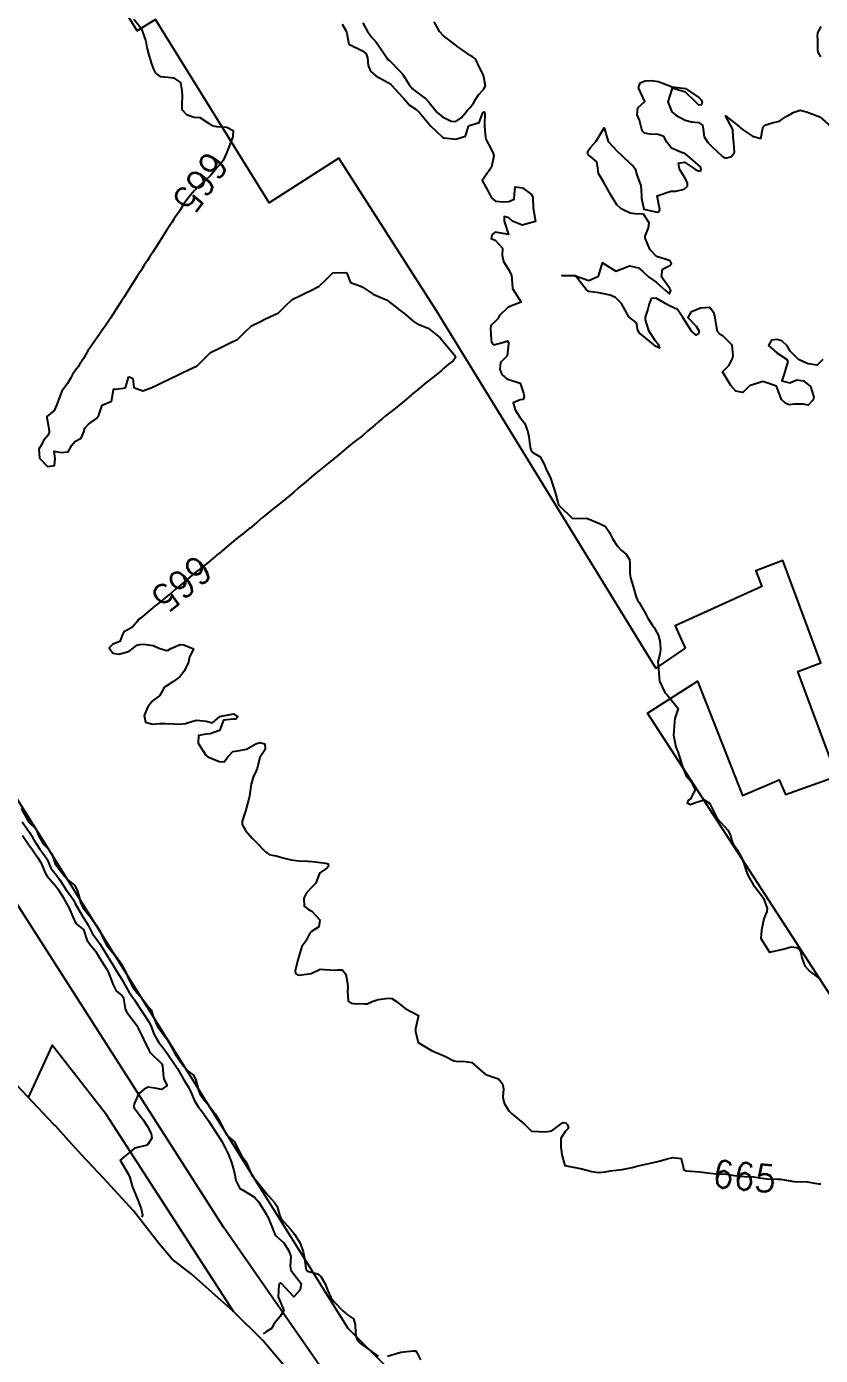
# Model space of a CAD drawing. Header units: metres. Extents: x 292545 to 299085, y 7450245 to 7463078.
# Drawn here: x 295879 to 295996.8, y 7458060 to 7458257.2 of the extents above; entities that cross this region are included whole.
import ezdxf
from ezdxf.enums import TextEntityAlignment as Align

# ---------------------------------------------------------------- set-up
doc = ezdxf.new("R2010")
doc.units = ezdxf.units.M
for name, color, linetype in [('Area', 45, 'Continuous'), ('Cotas', 45, 'Continuous'), ('Curvas de Nivel 1m', 11, 'Continuous'), ('Curvas de Nivel 5m', 15, 'Continuous'), ('Edificações', 30, 'Continuous'), ('Vias Primárias', 230, 'Continuous')]:
    doc.layers.add(name, color=color, linetype=linetype)
doc.styles.add('Style-STANDARD', font='STANDARD.shx')

msp = doc.modelspace()

# ---------------------------------------------------------------- linework, layer by layer
at = {"layer": 'Area'}
msp.add_polyline3d([(295918.41, 7458057.08, 666.75), (295914.04, 7458062.2, 667), (295909.66, 7458066.52, 667.37), (295904.25, 7458071.35, 667.52), (295903.42, 7458072.12, 667.64), (295900.6, 7458074.29, 667.66), (295898.67, 7458076.53, 667.63), (295894.84, 7458081.47, 667.94), (295890.37, 7458086.32, 668.01), (295888.83, 7458087.96, 668.11), (295887.16, 7458089.72, 668.27), (295885.27, 7458091.82, 668.52), (295883.28, 7458094.06, 668.44), (295883, 7458094.25, 668.45), (295872.8, 7458105.1, 669.25)], dxfattribs=at)
at = {"layer": 'Curvas de Nivel 1m', "flags": 128}
for points, elevation in [([(295925.82, 7458257.54), (295926.37, 7458256.59), (295926.49, 7458256.21), (295926.82, 7458254.58), (295926.84, 7458254.55), (295926.9, 7458254.52), (295928.83, 7458253.58), (295929.37, 7458253.1), (295929.58, 7458252.55), (295929.66, 7458251.4), (295930, 7458250.55), (295930.78, 7458249.86), (295932.22, 7458249.07), (295932.77, 7458248.77), (295933.07, 7458248.51), (295934.74, 7458246.7), (295934.85, 7458246.6), (295934.98, 7458246.49), (295935.78, 7458245.52), (295936.73, 7458244.93), (295937.22, 7458244.46), (295938.7, 7458242.69), (295938.94, 7458242.44), (295940.68, 7458240.75), (295940.9, 7458240.64), (295942.67, 7458240.48), (295944.13, 7458240.93), (295944.56, 7458242.37), (295944.6, 7458242.46), (295944.7, 7458242.51), (295946.14, 7458242.92), (295946.66, 7458244.35), (295946.68, 7458244.4), (295946.72, 7458244.45), (295946.9, 7458244.52), (295946.96, 7458244.35), (295946.93, 7458242.58), (295946.95, 7458242.35), (295947.07, 7458240.74), (295947.19, 7458240.34), (295947.82, 7458239.17), (295948.23, 7458238.33), (295948.31, 7458237.99), (295947.98, 7458236.33), (295946.6, 7458234.35), (295947.67, 7458232.33), (295947.98, 7458231.75), (295948.56, 7458231.25), (295949.69, 7458231.18), (295950.56, 7458231.2), (295951.32, 7458231.54), (295951.39, 7458232.29), (295951.5, 7458233.38), (295952.59, 7458233.25), (295953.9, 7458232.26), (295954.11, 7458231.8), (295954.16, 7458230.26), (295954.52, 7458228.25), (295952.52, 7458227.71), (295951.09, 7458228.29), (295950.53, 7458228.78), (295949.87, 7458228.97), (295949.86, 7458228.31), (295950.5, 7458226.3), (295948.51, 7458226.66), (295948.05, 7458226.33), (295947.9, 7458225.73), (295948.49, 7458225.47), (295949.59, 7458224.31), (295949.54, 7458223.24), (295949.74, 7458222.31), (295950.44, 7458221.21), (295950.96, 7458220.29), (295950.99, 7458219.74), (295951.1, 7458218.29), (295952.38, 7458216.28), (295950.94, 7458215.73), (295950.37, 7458215.5), (295949.16, 7458214.32), (295948.9, 7458213.78), (295948.35, 7458213.28), (295947.86, 7458212.82), (295947.81, 7458212.34), (295947.91, 7458210.74), (295947.99, 7458210.33), (295948.31, 7458209.93), (295949.6, 7458210.31), (295950.32, 7458210.55), (295950.5, 7458210.3), (295950.5, 7458210.11), (295950.29, 7458208.3), (295949.3, 7458207.3), (295949.21, 7458206.32), (295949.51, 7458205.56), (295950.25, 7458204.88), (295952.24, 7458204.28), (295952.74, 7458202.78), (295952.82, 7458202.27), (295952.67, 7458201.82), (295952.22, 7458201.76), (295951.17, 7458201.33), (295951.46, 7458200.29), (295952.18, 7458199.21), (295952.9, 7458198.27), (295953.37, 7458197.05), (295953.5, 7458196.27), (295953.7, 7458194.69), (295953.87, 7458194.26), (295954.12, 7458193.99), (295955.19, 7458193.32), (295955.77, 7458192.24), (295956.09, 7458191.45), (295956.7, 7458190.22), (295957.02, 7458189.27), (295957.36, 7458188.22), (295957.85, 7458186.4), (295957.92, 7458186.21), (295958.03, 7458186.08), (295960, 7458184.19), (295962, 7458184.22), (295962.2, 7458184.16), (295964, 7458183.42), (295964.87, 7458183), (295965.5, 7458182.12), (295965.97, 7458181.11), (295966.62, 7458180.1), (295967.28, 7458179.43), (295967.94, 7458178.87), (295968.44, 7458178.08), (295968.52, 7458177.49), (295968.49, 7458176.08), (295968.6, 7458175.38), (295968.99, 7458174.08), (295969.46, 7458172.48), (295969.63, 7458172.07), (295969.86, 7458171.7), (295970.82, 7458170.06), (295971.15, 7458169.37), (295971.82, 7458168.38), (295972.08, 7458168.04), (295972.69, 7458166.93), (295972.94, 7458166.03), (295973.04, 7458164.77), (295972.94, 7458164.03), (295972.63, 7458162.92), (295972.74, 7458162.04), (295972.81, 7458161.11), (295972.88, 7458160.03), (295973.7, 7458158.38), (295974.04, 7458158.02), (295975.67, 7458156), (295975.16, 7458154.49), (295975.1, 7458154.01), (295975.02, 7458152.62), (295975, 7458152.01), (295975.31, 7458150.3), (295975.44, 7458150), (295975.6, 7458149.62), (295976.13, 7458147.99), (295976.34, 7458147.21), (295976.84, 7458145.99), (295977.54, 7458145.21), (295978.2, 7458143.97), (295977.51, 7458142.54), (295977.17, 7458142.32), (295976.98, 7458141.99), (295977.5, 7458141.73), (295978.08, 7458141.97), (295979.51, 7458142.42), (295980.31, 7458141.94), (295981.16, 7458140.26), (295981.3, 7458139.93), (295981.48, 7458139.68), (295983.05, 7458137.91), (295983.45, 7458137.18), (295983.7, 7458136.17), (295983.83, 7458135.9), (295984.49, 7458134.96), (295985.08, 7458133.88), (295985.4, 7458133.01), (295985.78, 7458131.88), (295986.06, 7458131.18), (295986.81, 7458129.87), (295987.35, 7458129.19), (295988.35, 7458127.85), (295988.88, 7458126.29), (295988.84, 7458125.84), (295988.39, 7458124.76), (295988.16, 7458123.85), (295988.03, 7458123.1), (295987.93, 7458121.85), (295989.24, 7458119.84), (295991.25, 7458120.29), (295992.45, 7458120.6), (295993.25, 7458120.52), (295993.69, 7458120.23), (295993.88, 7458119.78), (295994.03, 7458118.98), (295994.48, 7458117.78), (295995.2, 7458116.96), (295995.91, 7458116.47), (295996.78, 7458115.75)], 664), ([(295928.87, 7458257.73), (295929.29, 7458256.98), (295929.52, 7458256.55), (295930.05, 7458255.74), (295930.84, 7458254.85), (295931.11, 7458254.53), (295931.76, 7458253.59), (295932.42, 7458252.51), (295932.6, 7458252.3), (295932.81, 7458252.11), (295934.43, 7458250.49), (295934.79, 7458250.05), (295935.79, 7458248.47), (295936.23, 7458247.94), (295936.75, 7458247.55), (295938.24, 7458246.45), (295938.74, 7458245.92), (295939.93, 7458244.43), (295940.71, 7458243.77), (295941.99, 7458243.12), (295942.7, 7458243.09), (295943.46, 7458243.63), (295944.1, 7458244.38), (295944.38, 7458244.72), (295944.73, 7458245.13), (295945.29, 7458245.81), (295945.61, 7458246.36), (295946.04, 7458247.06), (295946.76, 7458247.81), (295947.07, 7458248.35), (295946.79, 7458249.92), (295946.58, 7458250.35), (295946.34, 7458250.81), (295945.61, 7458252.36), (295945.15, 7458252.7), (295944.82, 7458252.89), (295943.27, 7458253.94), (295942.83, 7458254.26), (295942.76, 7458254.32), (295942.66, 7458254.39), (295940.85, 7458255.77), (295940.24, 7458256.43), (295939.44, 7458257.88)], 663), ([(295996.82, 7458252.7), (295996.43, 7458253.36), (295996.37, 7458253.76), (295996.41, 7458255.32), (295996.36, 7458255.76), (295996.37, 7458256.24), (295996.87, 7458257.16)], 664), ([(295997.12, 7458207.75), (295996.27, 7458206.93), (295994.94, 7458207.11), (295994.28, 7458207.41), (295993.54, 7458207.79), (295992.3, 7458209.02), (295991.82, 7458209.81), (295991.05, 7458210.55), (295990.32, 7458210.75), (295989.51, 7458210.65), (295989.06, 7458209.84), (295990.3, 7458208.77), (295991.75, 7458207.81), (295991.93, 7458207.45), (295991.47, 7458205.81), (295991.05, 7458204.62), (295992.25, 7458204.3), (295993.28, 7458204.76), (295994.25, 7458204.59), (295995.33, 7458203.77), (295995.78, 7458202.2), (295995.72, 7458201.76), (295994.96, 7458201.01), (295994.21, 7458201.14), (295992.84, 7458201.16), (295992.21, 7458201.04), (295991.63, 7458201.23), (295990.99, 7458201.82), (295990.24, 7458203.83), (295988.25, 7458204.52), (295986.24, 7458203.88), (295985.25, 7458202.87), (295984.23, 7458203.09), (295983.48, 7458203.91), (295982.26, 7458205.92), (295983.25, 7458206.94), (295983.72, 7458207.91), (295983.84, 7458208.35), (295983.69, 7458209.91), (295982.33, 7458211.23), (295981.88, 7458211.48), (295981.5, 7458211.93), (295981.32, 7458212.96), (295981.16, 7458213.94), (295981.03, 7458214.6), (295980.38, 7458215.49), (295978.96, 7458215.38), (295978.37, 7458215.14), (295977.54, 7458214.81), (295977.11, 7458213.98), (295978.34, 7458212.72), (295978.79, 7458211.97), (295978.7, 7458211.6), (295978.33, 7458211.36), (295977.67, 7458211.98), (295976.36, 7458213.99), (295975.55, 7458215.18), (295974.38, 7458215.72), (295973.85, 7458216.03), (295972.39, 7458216.85), (295971.64, 7458216.8), (295971.35, 7458216.05), (295971.19, 7458215.23), (295970.79, 7458214.06), (295970.76, 7458213.66), (295971.27, 7458212.05), (295972.32, 7458210.51), (295972.7, 7458210.04), (295972.91, 7458209.43), (295972.31, 7458209.75), (295971.96, 7458210.04), (295970.33, 7458211.39), (295969.94, 7458211.68), (295969.7, 7458212.07), (295969.47, 7458213.2), (295968.36, 7458214.09), (295967.27, 7458216.1), (295966.39, 7458216.99), (295965.56, 7458217.29), (295964.4, 7458217.55), (295963.9, 7458217.64), (295962.41, 7458217.86), (295962.01, 7458218.16), (295960.43, 7458220.18), (295958.43, 7458220.21), (295960.43, 7458220.18), (295962.43, 7458219.49), (295963.83, 7458220.14), (295964.45, 7458222.13), (295966.44, 7458220.86), (295967.32, 7458221.23), (295968.45, 7458221.65), (295969.76, 7458221.38), (295970.44, 7458220.83), (295971.27, 7458220.05), (295972.42, 7458219.25), (295973.78, 7458218.03), (295974.4, 7458217.52), (295974.57, 7458218.02), (295974.41, 7458218.28), (295973.2, 7458220.03), (295973.33, 7458221.15), (295974.45, 7458221.72), (295974.69, 7458222.02), (295974.46, 7458222.42), (295973.9, 7458222.59), (295972.47, 7458223.04), (295971.49, 7458224.05), (295970.78, 7458225.78), (295970.78, 7458226.06), (295971.27, 7458227.29), (295971.36, 7458228.05), (295970.54, 7458229.35), (295969.22, 7458229.4), (295968.54, 7458229.48), (295967.23, 7458230.1), (295966.56, 7458230.73), (295965.72, 7458232.12), (295964.6, 7458234.13), (295963.83, 7458235.36), (295963.77, 7458236.14), (295963.59, 7458237.1), (295962.64, 7458237.9), (295962.3, 7458238.16), (295962.23, 7458238.58), (295962.66, 7458239.22), (295963.12, 7458239.7), (295963.5, 7458240.15), (295964.69, 7458242.13), (295965.3, 7458240.12), (295966.65, 7458238.63), (295967.27, 7458238.1), (295968.63, 7458236.77), (295969, 7458236.46), (295969.29, 7458236.08), (295969.51, 7458235.18), (295969.91, 7458234.07), (295970.12, 7458233.6), (295970.24, 7458232.06), (295970.22, 7458231.72), (295970.55, 7458230.06), (295972.55, 7458229.65), (295972.84, 7458229.75), (295972.95, 7458230.04), (295972.57, 7458232.04), (295974.58, 7458232.72), (295975.33, 7458232.76), (295976.58, 7458233.06), (295977.07, 7458233.51), (295977.05, 7458233.99), (295976.61, 7458234.84), (295975.85, 7458236), (295975.73, 7458236.9), (295976.63, 7458237.07), (295978.25, 7458235.97), (295978.62, 7458235.75), (295978.9, 7458235.69), (295979.09, 7458235.96), (295979, 7458236.34), (295978.63, 7458236.66), (295977.11, 7458237.99), (295976.65, 7458238.32), (295976.15, 7458238.5), (295974.66, 7458239.11), (295973.97, 7458240.02), (295973.53, 7458240.88), (295972.68, 7458241.14), (295971.53, 7458241.21), (295970.69, 7458241.37), (295970.33, 7458241.7), (295970.23, 7458242.07), (295969.91, 7458243.28), (295969.56, 7458244.08), (295969.7, 7458245.1), (295970.74, 7458246.06), (295969.76, 7458248.07), (295970.02, 7458248.82), (295970.77, 7458249.14), (295971.66, 7458249.17), (295972.77, 7458249.04), (295973.48, 7458248.74), (295974.76, 7458248.21), (295976.76, 7458247.99), (295978.75, 7458246.63), (295979.09, 7458246.31), (295979.21, 7458245.96), (295979.13, 7458245.57), (295978.74, 7458245.52), (295978.29, 7458245.97), (295976.76, 7458247.43), (295974.76, 7458248.01), (295974.12, 7458246.02), (295974.72, 7458244.53), (295975.34, 7458244), (295976.71, 7458243.3), (295977.65, 7458243.04), (295978.7, 7458242.91), (295979.3, 7458242.56), (295979.4, 7458241.96), (295979.51, 7458240.79), (295980.05, 7458239.95), (295980.66, 7458239.38), (295982.21, 7458237.92), (295982.64, 7458237.67), (295982.89, 7458237.67), (295983.57, 7458237.91), (295984.04, 7458238.52), (295983.92, 7458239.91), (295983.84, 7458240.74), (295983.78, 7458241.91), (295982.71, 7458243.92), (295984.7, 7458242.32), (295984.93, 7458242.13), (295985.23, 7458241.89), (295986.68, 7458240.93), (295987.96, 7458240.57), (295988.16, 7458241.86), (295988.26, 7458242.29), (295988.7, 7458242.61), (295989.82, 7458242.94), (295990.71, 7458243.12), (295991.1, 7458243.42), (295991.67, 7458243.81), (295992.35, 7458244.17), (295992.72, 7458244.43), (295993.77, 7458244.75), (295994.72, 7458244.53), (295996.71, 7458243.75), (295998.7, 7458242)], 664), ([(295878.19, 7458141.15), (295879.08, 7458139.54), (295879.31, 7458139.14), (295879.46, 7458138.98), (295880.41, 7458138.08), (295880.77, 7458137.12), (295881.43, 7458135.92), (295882.21, 7458135.11), (295882.72, 7458134.41), (295883.18, 7458133.09), (295883.24, 7458132.94), (295883.39, 7458132.73), (295884.65, 7458131.08), (295885.36, 7458130.35), (295886.08, 7458129.79), (295886.47, 7458129.05), (295886.67, 7458128.39), (295887.03, 7458127.04), (295887.31, 7458126.46), (295888.46, 7458125.03), (295888.8, 7458124.54), (295889.28, 7458123.84), (295889.85, 7458123.01), (295890.31, 7458121.96), (295890.8, 7458121), (295891.24, 7458120.37), (295892.42, 7458118.98), (295892.75, 7458118.51), (295893.21, 7458117.73), (295893.65, 7458116.97), (295894.01, 7458116.14), (295894.57, 7458114.96), (295894.79, 7458114.58), (295895.16, 7458114.11), (295896.14, 7458112.94), (295897.14, 7458111.6), (295897.46, 7458111.25), (295897.57, 7458110.92), (295897.74, 7458110.31), (295898.38, 7458108.91), (295898.64, 7458108.44), (295899.09, 7458107.84), (295899.85, 7458106.89), (295900.76, 7458105.18), (295900.92, 7458104.88), (295901.05, 7458104.68), (295902.31, 7458102.87), (295903.03, 7458102.14), (295903.76, 7458101.59), (295904.09, 7458100.84), (295904.49, 7458099.34), (295904.68, 7458098.83), (295904.79, 7458098.64), (295904.98, 7458098.37), (295906.23, 7458096.82), (295906.95, 7458095.83), (295907.62, 7458094.8), (295908.25, 7458093.47), (295908.62, 7458092.79), (295908.91, 7458092.48), (295909.84, 7458091.71), (295910.27, 7458090.77), (295910.88, 7458089.64), (295911.52, 7458088.75), (295912.05, 7458087.55), (295912.42, 7458086.74), (295912.84, 7458086.2), (295914.03, 7458084.73), (295914.81, 7458083.73), (295915.79, 7458082.71), (295916.18, 7458082.09), (295916.55, 7458080.69), (295916.77, 7458080.28), (295918.17, 7458078.68), (295918.74, 7458078), (295919.59, 7458076.66), (295920, 7458075.37), (295920.15, 7458074.66), (295920.4, 7458072.92), (295920.48, 7458072.65), (295920.67, 7458072.5), (295922.13, 7458072.09), (295922.66, 7458071.7), (295923.28, 7458070.61), (295923.67, 7458069.58), (295924.15, 7458068.6), (295924.62, 7458067.97), (295925.91, 7458066.59), (295926.6, 7458066.02), (295927.47, 7458065.44), (295927.76, 7458064.56), (295927.78, 7458063.35), (295927.95, 7458062.56), (295928.14, 7458062.14), (295928.55, 7458061.77), (295930.28, 7458060.53), (295930.53, 7458060.33), (295931.16, 7458059.89)], 666), ([(295878.32, 7458139.15), (295879.45, 7458137.56), (295879.62, 7458137.31), (295879.71, 7458137.14), (295880.06, 7458136.51), (295880.95, 7458135.12), (295881.41, 7458134.51), (295881.98, 7458133.69), (295882.22, 7458133.11), (295882.57, 7458132.29), (295883.37, 7458131.28), (295883.54, 7458131.09), (295883.89, 7458130.56), (295884.87, 7458129.07), (295885.34, 7458128.44), (295885.88, 7458127.62), (295886.17, 7458127.06), (295887.29, 7458125.16), (295887.37, 7458125.04), (295888.1, 7458123.86), (295888.52, 7458123.03), (295888.78, 7458122.54), (295889.26, 7458121.9), (295889.88, 7458121.01), (295890.99, 7458119.24), (295891.14, 7458119), (295891.22, 7458118.86), (295891.94, 7458117.72), (295892.39, 7458116.98), (295893.18, 7458115.73), (295893.58, 7458114.97), (295894.13, 7458113.93), (295894.83, 7458112.95), (295894.97, 7458112.77), (295895.15, 7458112.51), (295896.17, 7458110.94), (295897.11, 7458109.51), (295897.4, 7458108.93), (295897.88, 7458107.71), (295898.31, 7458106.91), (295898.62, 7458106.45), (295899.07, 7458105.88), (295899.79, 7458104.89), (295901.03, 7458103.05), (295901.15, 7458102.88), (295901.36, 7458102.55), (295902.32, 7458100.87), (295903, 7458099.79), (295903.44, 7458098.85), (295903.9, 7458097.78), (295904.48, 7458096.84), (295904.69, 7458096.57), (295904.96, 7458096.24), (295905.97, 7458094.82), (295906.92, 7458093.36), (295907.28, 7458092.81), (295907.88, 7458091.82), (295908.44, 7458090.79), (295908.88, 7458089.93), (295909.34, 7458088.78), (295909.68, 7458087.61), (295909.87, 7458086.77), (295910.01, 7458085.94), (295910.64, 7458084.76), (295910.82, 7458084.65), (295911.01, 7458084.56), (295912.8, 7458083.48), (295913.43, 7458082.73), (295914.57, 7458080.93), (295914.7, 7458080.72), (295914.77, 7458080.58), (295915.51, 7458078.71), (295915.86, 7458077.83), (295916.73, 7458077.12), (295917.15, 7458076.69), (295917.87, 7458075.52), (295918.17, 7458074.68), (295918.11, 7458073.25), (295918.18, 7458072.67), (295918.67, 7458071.98), (295919.71, 7458070.66), (295919.58, 7458069.72), (295918.63, 7458068.67), (295916.8, 7458070.69), (295916.65, 7458070.76), (295916.53, 7458070.69), (295916.43, 7458070.48), (295916.33, 7458068.69), (295916.62, 7458067.99), (295917.16, 7458066.68), (295916.59, 7458065.76), (295915.72, 7458064.71), (295915.3, 7458063.99), (295914.57, 7458063.54), (295914.09, 7458063.2)], 667), ([(295878.38, 7458137.15), (295879.42, 7458135.61), (295879.76, 7458135.14), (295880.54, 7458133.99), (295881.08, 7458133.12), (295881.39, 7458132.44), (295881.77, 7458131.51), (295882.02, 7458131.11), (295883.35, 7458129.58), (295883.72, 7458129.09), (295884.37, 7458128.04), (295884.9, 7458127.07), (295885.31, 7458126.34), (295885.83, 7458125.06), (295886.28, 7458124.06), (295887.28, 7458123.3), (295887.4, 7458123.17), (295887.45, 7458123.05), (295887.9, 7458121.68), (295888.34, 7458121.03), (295889.24, 7458119.93), (295889.82, 7458119.01), (295890.85, 7458117.36), (295891.06, 7458117), (295891.2, 7458116.68), (295891.81, 7458114.99), (295892.27, 7458114.09), (295893.16, 7458113.36), (295893.32, 7458113.14), (295893.37, 7458112.98), (295893.6, 7458111.44), (295893.82, 7458110.97), (295895.11, 7458109.3), (295895.32, 7458108.95), (295895.58, 7458108.46), (295896.34, 7458106.94), (295897.07, 7458105.41), (295897.21, 7458105.08), (295897.31, 7458104.93), (295899.04, 7458103.25), (295899.17, 7458102.9), (295899.32, 7458101.21), (295899.41, 7458100.9), (295899.84, 7458100.05), (295898.99, 7458099.45), (295898.31, 7458099.6), (295897, 7458099.81), (295896.42, 7458099.51), (295895.8, 7458098.94), (295895.45, 7458098.47), (295894.97, 7458097.42), (295894.85, 7458096.95), (295894.87, 7458096.86), (295894.96, 7458096.74), (295896.26, 7458094.94), (295896.93, 7458093.94), (295897.49, 7458092.92), (295897.58, 7458092.25), (295896.9, 7458091.23), (295896.7, 7458091.12), (295895.85, 7458090.94), (295895.09, 7458090.75), (295894.89, 7458090.65), (295892.87, 7458088.98), (295894.05, 7458086.96), (295894.28, 7458086.4), (295894.69, 7458084.95), (295894.82, 7458084.61), (295895.55, 7458082.94), (295895.98, 7458081.74), (295896.16, 7458080.86), (295896.08, 7458080.52)], 668), ([(295932.53, 7458059.89), (295934.53, 7458060.48), (295936.34, 7458060.66), (295936.54, 7458060.69), (295936.74, 7458060.67), (295936.87, 7458060.45), (295937.42, 7458059.35)], 666)]:
    msp.add_lwpolyline(points, dxfattribs=dict(at, elevation=elevation))
at = {"layer": 'Curvas de Nivel 5m', "elevation": 665, "flags": 128}
msp.add_lwpolyline([(295894.88, 7458258.28), (295895.99, 7458256.95), (295896.64, 7458255.15), (295896.67, 7458254.94), (295896.83, 7458254.07), (295897.1, 7458252.94), (295897.5, 7458251.63), (295897.76, 7458250.93), (295898.11, 7458250.25), (295898.78, 7458249.76), (295900.01, 7458249.67), (295900.78, 7458249.56), (295901.8, 7458248.88), (295902.01, 7458247.63), (295902.06, 7458246.88), (295902.01, 7458245.59), (295902.04, 7458244.88), (295902.71, 7458244.12), (295903.83, 7458243.73), (295904.71, 7458243.69), (295905.96, 7458242.83), (295906.69, 7458242.46), (295907.15, 7458242.36), (295908.69, 7458242.25), (295909.64, 7458241.74), (295909.57, 7458240.79), (295908.9, 7458239.04), (295908.8, 7458238.8), (295908.76, 7458238.69), (295908.65, 7458238.37), (295908.13, 7458237.31), (295907.77, 7458236.81), (295907.23, 7458236.2), (295906.61, 7458235.48), (295906.3, 7458235.13), (295906.02, 7458234.83), (295905.29, 7458234.14), (295904.59, 7458233.54), (295903.88, 7458232.85), (295903.29, 7458232.15), (295902.56, 7458231.2), (295902.42, 7458231.01), (295902.33, 7458230.87), (295901.66, 7458229.77), (295901.04, 7458228.88), (295900.84, 7458228.58), (295900.52, 7458228.09), (295900.05, 7458227.36), (295899.76, 7458226.9), (295898.48, 7458224.92), (295897.7, 7458223.7), (295897.21, 7458222.93), (295896.92, 7458222.47), (295896.44, 7458221.74), (295896.13, 7458221.25), (295895.93, 7458220.94), (295895.35, 7458220.03), (295894.66, 7458218.96), (295894.41, 7458218.56), (295893.39, 7458216.98), (295893, 7458216.37), (295892.37, 7458215.39), (295892.21, 7458215.14), (295892.11, 7458214.99), (295891.43, 7458213.92), (295890.83, 7458213.01), (295890.62, 7458212.72), (295890.33, 7458212.32), (295889.43, 7458211.02), (295888.3, 7458209.38), (295888.16, 7458209.18), (295888.07, 7458209.04), (295887.4, 7458207.94), (295886.84, 7458207.05), (295886.62, 7458206.7), (295886.26, 7458206.2), (295885.79, 7458205.53), (295885.53, 7458205.07), (295885.07, 7458204.23), (295884.22, 7458203.08), (295883.45, 7458201.1), (295883.09, 7458200.2), (295882.18, 7458199.48), (295882, 7458199.29), (295881.96, 7458199.11), (295882.16, 7458198.07), (295882.33, 7458197.11), (295882.31, 7458196.95), (295882.15, 7458196.5), (295881.5, 7458195.76), (295881.2, 7458195.12), (295880.81, 7458194.44), (295880.9, 7458193.12), (295882.09, 7458191.89), (295883.14, 7458192.05), (295883.23, 7458193.1), (295883.07, 7458194.15), (295884.12, 7458193.98), (295885.15, 7458194.05), (295885.68, 7458195.07), (295886.14, 7458195.62), (295887.1, 7458196.09), (295887.45, 7458197.05), (295887.62, 7458197.58), (295888.16, 7458198.15), (295889.33, 7458199.02), (295889.7, 7458199.5), (295890.2, 7458201.01), (295891.6, 7458201.61), (295891.85, 7458202.99), (295891.86, 7458203.36), (295892.23, 7458203.39), (295893.66, 7458203.54), (295894.04, 7458204.97), (295894.07, 7458205.15), (295894.25, 7458205.2), (295894.74, 7458204.96), (295894.9, 7458203.63), (295896.22, 7458203.14), (295897.56, 7458203.59), (295898.23, 7458203.92), (295898.9, 7458204.25), (295900.24, 7458204.9), (295901.59, 7458205.54), (295902.26, 7458205.87), (295902.93, 7458206.2), (295904.27, 7458206.85), (295906.29, 7458208.82), (295907.63, 7458209.47), (295908.3, 7458209.8), (295908.97, 7458210.13), (295910.31, 7458210.78), (295911.33, 7458211.77), (295912.34, 7458212.75), (295913.68, 7458213.4), (295914.35, 7458213.73), (295916.36, 7458214.7), (295917.37, 7458215.69), (295918.38, 7458216.68), (295919.73, 7458217.33), (295920.4, 7458217.66), (295921.07, 7458217.98), (295922.41, 7458218.63), (295923.42, 7458219.62), (295924.43, 7458220.61), (295926.33, 7458220.69), (295926.43, 7458220.65), (295926.47, 7458220.62), (295926.49, 7458220.59), (295927.03, 7458219.19), (295928.41, 7458218.68), (295928.77, 7458218.56), (295930.4, 7458217.48), (295932.16, 7458216.74), (295932.38, 7458216.61), (295932.52, 7458216.51), (295934.37, 7458215.09), (295935.18, 7458214.48), (295936.35, 7458213.46), (295936.95, 7458213.06), (295938.34, 7458212.54), (295938.56, 7458212.44), (295940.32, 7458211.02), (295940.85, 7458210.41), (295942.3, 7458208.65), (295942.4, 7458208.51), (295942.47, 7458208.4), (295942.62, 7458208.06), (295942.28, 7458207.56), (295941.61, 7458207.07), (295940.86, 7458206.41), (295940.55, 7458206.13), (295940.26, 7458205.89), (295939.44, 7458205.24), (295938.41, 7458204.44), (295938.31, 7458204.37), (295938.24, 7458204.31), (295937.23, 7458203.46), (295936.22, 7458202.63), (295936.14, 7458202.56), (295936.04, 7458202.47), (295935.07, 7458201.62), (295934.2, 7458200.93), (295933.95, 7458200.74), (295933.65, 7458200.5), (295932.18, 7458199.34), (295931.72, 7458198.98), (295931.22, 7458198.53), (295930.67, 7458198.04), (295930.16, 7458197.62), (295929.58, 7458197.13), (295928.91, 7458196.55), (295928.5, 7458196.21), (295928.14, 7458195.94), (295927.36, 7458195.34), (295926.43, 7458194.59), (295926.12, 7458194.32), (295925.18, 7458193.53), (295924.1, 7458192.61), (295922.09, 7458191.05), (295921.86, 7458190.87), (295921.59, 7458190.64), (295920.79, 7458189.94), (295920.06, 7458189.34), (295919.69, 7458189.04), (295919.27, 7458188.67), (295918.62, 7458188.1), (295918.04, 7458187.61), (295916.95, 7458186.7), (295916.45, 7458186.28), (295916.02, 7458185.96), (295915.31, 7458185.42), (295914.47, 7458184.73), (295914.21, 7458184.51), (295914, 7458184.33), (295913.13, 7458183.6), (295912.14, 7458182.75), (295911.98, 7458182.62), (295911.3, 7458182.08), (295909.97, 7458181.05), (295909.82, 7458180.93), (295909.64, 7458180.78), (295908.74, 7458180.01), (295907.94, 7458179.35), (295907.64, 7458179.1), (295907.3, 7458178.81), (295905.92, 7458177.64), (295905.47, 7458177.28), (295904.91, 7458176.84), (295904.35, 7458176.4), (295903.9, 7458176.04), (295903.26, 7458175.5), (295902.51, 7458174.86), (295902.18, 7458174.58), (295901.88, 7458174.33), (295901.09, 7458173.67), (295900.17, 7458172.9), (295899.86, 7458172.64), (295898.89, 7458171.87), (295897.84, 7458171.05), (295897.69, 7458170.92), (295895.83, 7458169.36), (295895.6, 7458169.17), (295895.42, 7458168.95), (295894.72, 7458168.05), (295893.8, 7458167.55), (295893.43, 7458167.34), (295893.19, 7458166.98), (295892.84, 7458165.92), (295891.78, 7458165.55), (295891.23, 7458165), (295891.76, 7458164.19), (295892.68, 7458164.06), (295893.76, 7458164.36), (295894.22, 7458164.51), (295894.77, 7458164.96), (295895.35, 7458165.38), (295895.78, 7458165.48), (295896.39, 7458165.55), (295897.78, 7458165.35), (295898.77, 7458164.91), (295899.77, 7458164.57), (295900.01, 7458164.65), (295900.39, 7458164.89), (295901.78, 7458165.46), (295902.31, 7458165.41), (295903.77, 7458164.85), (295903.1, 7458163.51), (295902.99, 7458162.86), (295902.38, 7458161.52), (295901.89, 7458160.88), (295901.72, 7458160.7), (295900.69, 7458159.92), (295899.71, 7458159.32), (295899.46, 7458159.15), (295899.31, 7458158.9), (295898.72, 7458157.87), (295897.68, 7458157.1), (295897.58, 7458157.02), (295897.5, 7458156.92), (295896.96, 7458156.22), (295896.41, 7458154.94), (295896.64, 7458153.94), (295897.64, 7458153.68), (295898.77, 7458153.78), (295899.64, 7458153.76), (295900.84, 7458153.69), (295901.64, 7458153.68), (295902.56, 7458153.78), (295903.64, 7458154.12), (295904.23, 7458154.26), (295905.64, 7458154.08), (295906.59, 7458153.87), (295907.65, 7458154.81), (295909.66, 7458155.2), (295910.32, 7458154.77), (295910.04, 7458154.38), (295909.65, 7458154.41), (295908.19, 7458154.25), (295907.66, 7458152.81), (295907.62, 7458152.74), (295906.23, 7458152.21), (295905.62, 7458152.17), (295904.49, 7458151.96), (295904.44, 7458150.84), (295905.59, 7458149.05), (295905.86, 7458148.83), (295907.57, 7458148.14), (295908.28, 7458148.09), (295908.82, 7458148.79), (295909.59, 7458149.58), (295910.59, 7458149.77), (295911.59, 7458149.93), (295912.99, 7458150.74), (295913.61, 7458150.95), (295914.34, 7458150.72), (295914.4, 7458149.92), (295913.58, 7458148.73), (295913.19, 7458147.1), (295913.05, 7458146.74), (295912.62, 7458145.82), (295912.29, 7458144.75), (295912.13, 7458143.36), (295912.01, 7458142.76), (295911.91, 7458142.36), (295911.48, 7458140.76), (295910.97, 7458139.27), (295910.97, 7458138.76), (295911.45, 7458137.86), (295912.44, 7458136.75), (295913.42, 7458135.74), (295913.92, 7458135.23), (295914.42, 7458134.72), (295914.99, 7458134.3), (295915.41, 7458134.21), (295915.99, 7458134.12), (295917.4, 7458133.73), (295918.26, 7458133.53), (295919.4, 7458133.38), (295920.73, 7458133.32), (295921.4, 7458133.27), (295922.97, 7458133.06), (295923.4, 7458133.02), (295923.71, 7458132.93), (295923.8, 7458132.61), (295923.64, 7458132.37), (295923.39, 7458132.2), (295922.44, 7458131.56), (295922.12, 7458130.63), (295921.91, 7458130.08), (295921.35, 7458129.54), (295920.51, 7458128.65), (295920.13, 7458127.86), (295920.16, 7458126.66), (295920.83, 7458126.17), (295921.31, 7458125.92), (295922.47, 7458124.63), (295922.33, 7458123.59), (295921.28, 7458122.9), (295921.02, 7458122.64), (295920.43, 7458121.48), (295919.82, 7458120.66), (295919.22, 7458118.67), (295918.84, 7458117.04), (295918.88, 7458116.67), (295919.2, 7458116.46), (295919.43, 7458116.44), (295921.2, 7458116.64), (295922.55, 7458117.29), (295923.21, 7458117.28), (295924.66, 7458117.15), (295925.21, 7458117.22), (295925.83, 7458117.21), (295926.37, 7458116.58), (295926.58, 7458115.19), (295926.64, 7458114.58), (295926.62, 7458114.03), (295926.69, 7458112.58), (295927.15, 7458112.24), (295927.5, 7458112.22), (295929.15, 7458112.16), (295929.54, 7458112.15), (295930.24, 7458112.53), (295931.16, 7458112.83), (295932.67, 7458113), (295933.16, 7458112.94), (295933.85, 7458112.49), (295935.14, 7458111.47), (295937.12, 7458110.45), (295936.69, 7458108.46), (295936.7, 7458108.06), (295937.08, 7458106.45), (295939.07, 7458105.26), (295941.05, 7458104.41), (295942.37, 7458103.71), (295943.05, 7458103.62), (295943.77, 7458103.65), (295945.04, 7458103.44), (295946.28, 7458102.35), (295947.02, 7458101.73), (295947.95, 7458101.4), (295949.01, 7458101.03), (295949.61, 7458100.3), (295949.74, 7458099.55), (295949.65, 7458098.3), (295949.85, 7458097.43), (295950.52, 7458096.29), (295950.96, 7458095.9), (295952.93, 7458094.27), (295953.92, 7458093.25), (295954.92, 7458093.2), (295955.96, 7458093.19), (295956.92, 7458093.34), (295958.1, 7458094.2), (295958.58, 7458094.56), (295958.94, 7458094.5), (295959.25, 7458094.19), (295959.39, 7458093.73), (295958.92, 7458093.23), (295958.27, 7458092.2), (295958.26, 7458090.83), (295958.35, 7458090.2), (295958.43, 7458089.75), (295958.86, 7458088.19), (295960.86, 7458087.77), (295961.36, 7458087.67), (295962.85, 7458087.29), (295963.86, 7458087.14), (295964.85, 7458087.23), (295965.61, 7458087.36), (295966.86, 7458087.52), (295967.36, 7458087.6), (295968.86, 7458087.9), (295969.55, 7458088.07), (295970.87, 7458088.38), (295972.23, 7458088.67), (295972.87, 7458088.83), (295974.02, 7458089.16), (295974.88, 7458089.38), (295976.12, 7458089.23), (295976.39, 7458087.99), (295976.45, 7458087.58), (295976.86, 7458087.39), (295977.49, 7458087.34), (295978.86, 7458087.24), (295980, 7458087.09), (295980.85, 7458086.97), (295981.85, 7458086.92), (295982.85, 7458086.87), (295984.05, 7458086.7), (295984.85, 7458086.59), (295985.52, 7458086.55), (295986.85, 7458086.47), (295988.44, 7458086.24), (295988.84, 7458086.2), (295990.51, 7458086.16), (295990.84, 7458086.13), (295992.83, 7458085.79), (295994.83, 7458085.77), (295996.56, 7458085.47), (295996.83, 7458085.44)], dxfattribs=at)
at = {"layer": 'Edificações'}
for points in [[(296002.57, 7458106.78), (295971.14, 7458155.27), (295978.54, 7458160.06), (295985.21, 7458143.1), (295990.66, 7458145.39), (295991.58, 7458143.21), (295999.19, 7458145.96), (295993.44, 7458161.49), (295996.84, 7458162.74), (295991.22, 7458177.92), (295987.21, 7458176.43), (295988.08, 7458174.09), (295975.22, 7458168.24), (295976.73, 7458164.94), (295972.34, 7458161.95), (295939.79, 7458215), (295925.29, 7458237.62), (295914.97, 7458231.01), (295898.09, 7458258.21), (295895.4, 7458256.54), (295869.41, 7458298.45)], [(295804.65, 7458259.1), (295926.64, 7458064.05), (295938.26, 7458052.4), (295935.6, 7458049.74), (295945.39, 7458035.72), (296013.94, 7457968.48)]]:
    msp.add_lwpolyline(points, dxfattribs=at)
at = {"layer": 'Vias Primárias'}
msp.add_lwpolyline([(295934.21, 7458041.6), (295908.22, 7458079.05), (295857.74, 7458157.9), (295821.65, 7458214.38), (295812.83, 7458228.2), (295814.57, 7458229.31), (295801.57, 7458249.95), (295798.3, 7458255.08, -0.289312), (295799.57, 7458262.36, 0.095318)], format="xyb", dxfattribs=at)
at = {"layer": 'Vias Primárias', "elevation": 667.37}
msp.add_lwpolyline([(295909.66, 7458066.52), (295890.84, 7458095.71), (295882.77, 7458106.05), (295879.23, 7458098.26)], dxfattribs=at)

# ---------------------------------------------------------------- texts
at = {"layer": 'Cotas', "style": 'Style-STANDARD'}
for rotation, p in [(234.2752, (295904.81, 7458234, 665)), (219.4987, (295902.04, 7458174.48, 665)), (354.4259, (295985.5, 7458086.56, 665))]:
    msp.add_text('665', height=4, rotation=rotation, dxfattribs=at).set_placement(p, align=Align.MIDDLE_CENTER)

doc.saveas('drawing.dxf')
